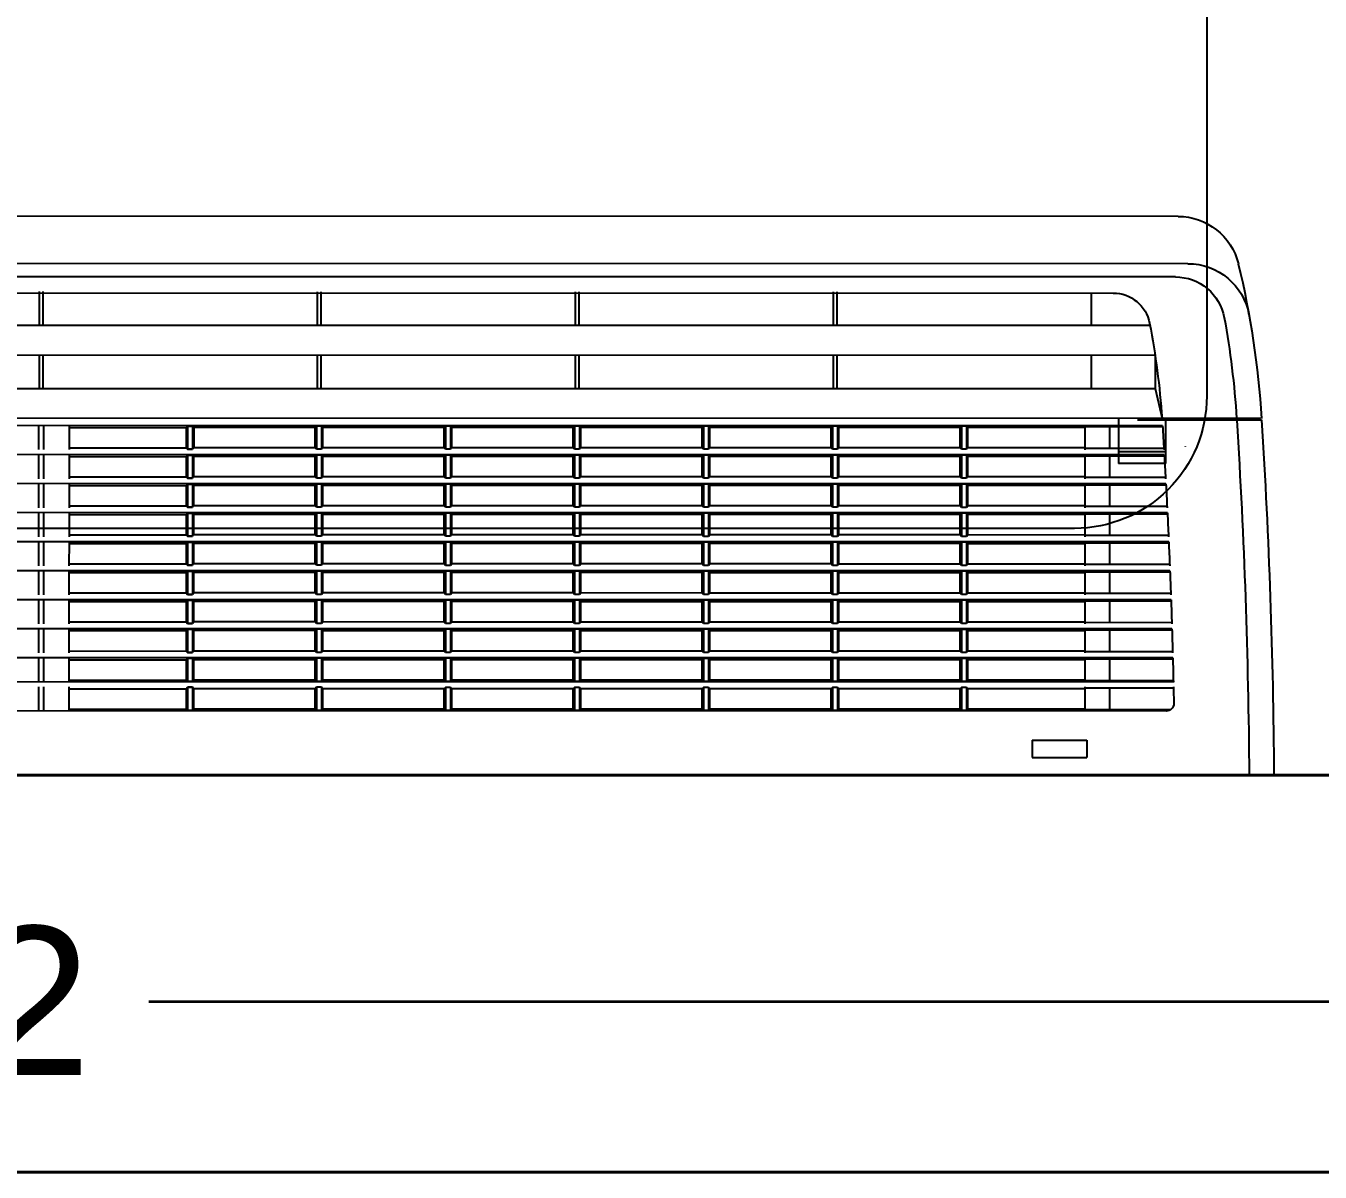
# Model space of a CAD drawing. Header units: inches. Extents: x 3955 to 4125, y 4886 to 4983.
# Drawn here: x 4032.4597 to 4032.851, y 4934.6338 to 4934.9802 of the extents above; entities that cross this region are included whole.
import ezdxf

# ---------------------------------------------------------------- set-up
doc = ezdxf.new("R2010")
doc.units = ezdxf.units.IN
doc.header["$MEASUREMENT"] = 0
doc.layers.get('0').update_dxf_attribs({"lineweight": 35})
doc.layers.get('Defpoints').update_dxf_attribs({"lineweight": 25})
doc.layers.add('DIM', color=6, linetype='Continuous', lineweight=20)
doc.layers.add('walls', color=7, linetype='Continuous', lineweight=40)
doc.layers.add('MEQUIP', color=2, linetype='Continuous')
doc.layers.add('N Wiring', color=255, linetype='Continuous')
doc.styles.get("Standard").update_dxf_attribs({"font": 'arial.ttf'})
doc.dimstyles.get("Standard").update_dxf_attribs({"dimtxt": 0.18, "dimasz": 0.18, "dimexe": 0.18, "dimexo": 0.0625, "dimgap": 0.09, "dimtad": 0, "dimtih": 1, "dimtoh": 1, "dimdec": 4, "dimzin": 0, "dimdsep": 46, "dimtxsty": 'Standard', "dimcen": 0.09, "dimadec": 0, "dimazin": 0, "dimtfac": 1, "dimtdec": 4, "dimtofl": 0, "dimtmove": 0, "dimatfit": 3, "dimfxl": 1, "dimtolj": 1, "dimtzin": 0, "dimarcsym": 0})

# ---------------------------------------------------------------- blocks, each defined once
blk = doc.blocks.new('A$C670270E0')
at = {"layer": 'MEQUIP', "color": 1, "linetype": 'Continuous'}
for p, q in [((38.7, 225.21), (1081.3, 225.21)), ((34.71, 206.13), (1085.29, 206.13)), ((39.73, 200.8), (1080.27, 200.8)), ((1054.83, 194.29), (64.88, 194.29)), ((73.75, 194.29), (73.75, 181.29)), ((176.25, 194.79), (176.25, 181.29)), ((177.75, 194.79), (177.75, 181.29)), ((280.25, 194.79), (280.25, 181.29)), ((281.75, 194.79), (281.75, 181.29)), ((384.25, 194.79), (384.25, 181.29)), ((385.75, 194.79), (385.75, 181.29)), ((496.25, 194.79), (496.25, 181.29)), ((497.75, 194.79), (497.75, 181.29)), ((1070.01, 181.29), (49.99, 181.29)), ((47.95, 169.29), (47.95, 155.79)), ((1072.05, 169.29), (47.95, 169.29)), ((73.75, 169.29), (73.75, 155.79)), ((176.25, 169.29), (176.25, 155.79)), ((177.75, 169.29), (177.75, 155.79)), ((280.25, 169.29), (280.25, 155.79)), ((281.75, 169.29), (281.75, 155.79)), ((384.25, 169.29), (384.25, 155.79)), ((385.75, 169.29), (385.75, 155.79)), ((496.25, 169.29), (496.25, 155.79)), ((497.75, 169.29), (497.75, 155.79)), ((47.95, 155.79), (45.14, 143.79)), ((1072.05, 155.79), (47.95, 155.79)), ((4.99, 143.07), (55, 143.07)), ((5.49, 143.79), (1114.92, 143.79)), ((43.75, 143.79), (43.75, 125.53)), ((62.75, 143.79), (62.75, 125.53)), ((44.89, 140.31), (76.25, 140.31)), ((44.93, 140.82), (1075.07, 140.82)), ((66.25, 140.31), (66.25, 131.64)), ((76.25, 140.82), (76.25, 131.12)), ((76.25, 140.07), (123.5, 140.07)), ((123.5, 140.07), (124, 140.64)), ((123.5, 140.07), (123.5, 131.87)), ((124, 140.64), (126, 140.64)), ((124, 140.64), (124, 131.31)), ((126, 140.64), (126, 131.31)), ((126, 140.64), (126.5, 140.07)), ((126.5, 140.07), (175.5, 140.07)), ((126.5, 131.87), (126.5, 140.07)), ((175.5, 140.07), (176, 140.64)), ((175.5, 140.07), (175.5, 131.87)), ((176, 140.64), (178, 140.64)), ((176, 140.64), (176, 131.31)), ((178, 140.64), (178, 131.31)), ((178, 140.64), (178.5, 140.07)), ((178.5, 140.07), (227.5, 140.07)), ((178.5, 131.87), (178.5, 140.07)), ((227.5, 140.07), (228, 140.64)), ((227.5, 140.07), (227.5, 131.87)), ((228, 140.64), (230, 140.64)), ((228, 140.64), (228, 131.31)), ((230, 140.64), (230, 131.31)), ((230, 140.64), (230.5, 140.07)), ((230.5, 140.07), (279.5, 140.07)), ((230.5, 131.87), (230.5, 140.07)), ((279.5, 140.07), (280, 140.64)), ((279.5, 140.07), (279.5, 131.87)), ((280, 140.64), (282, 140.64)), ((280, 140.64), (280, 131.31)), ((282, 140.64), (282, 131.31)), ((282, 140.64), (282.5, 140.07)), ((282.5, 140.07), (331.5, 140.07)), ((282.5, 131.87), (282.5, 140.07)), ((331.5, 140.07), (332, 140.64)), ((331.5, 140.07), (331.5, 131.87)), ((332, 140.64), (334, 140.64)), ((332, 140.64), (332, 131.31)), ((334, 140.64), (334, 131.31)), ((334, 140.64), (334.5, 140.07)), ((334.5, 140.07), (383.5, 140.07)), ((334.5, 131.87), (334.5, 140.07)), ((383.5, 140.07), (384, 140.64)), ((383.5, 140.07), (383.5, 131.87)), ((384, 140.64), (386, 140.64)), ((384, 140.64), (384, 131.31)), ((386, 140.64), (386, 131.31)), ((386, 140.64), (386.5, 140.07)), ((386.5, 140.07), (435.5, 140.07)), ((386.5, 131.87), (386.5, 140.07)), ((435.5, 140.07), (436, 140.64)), ((435.5, 140.07), (435.5, 131.87)), ((438, 140.64), (436, 140.64)), ((436, 140.64), (438, 140.64)), ((436, 140.64), (436, 131.31)), ((438, 140.64), (438, 131.31)), ((438.5, 140.07), (438, 140.64)), ((438.5, 140.07), (438.5, 131.87)), ((485.75, 140.07), (438.5, 140.07)), ((485.75, 140.82), (485.75, 131.12)), ((496, 140.82), (496, 131.12)), ((498, 140.82), (498, 131.12)), ((44.37, 131.64), (76.25, 131.64)), ((76.25, 131.87), (123.5, 131.87)), ((123.5, 131.87), (124, 131.31)), ((124, 131.31), (126, 131.31)), ((126, 131.31), (126.5, 131.87)), ((126.5, 131.87), (175.5, 131.87)), ((175.5, 131.87), (176, 131.31)), ((176, 131.31), (178, 131.31)), ((178, 131.31), (178.5, 131.87)), ((178.5, 131.87), (227.5, 131.87)), ((227.5, 131.87), (228, 131.31)), ((228, 131.31), (230, 131.31)), ((230, 131.31), (230.5, 131.87)), ((230.5, 131.87), (279.5, 131.87)), ((279.5, 131.87), (280, 131.31)), ((280, 131.31), (282, 131.31)), ((282, 131.31), (282.5, 131.87)), ((282.5, 131.87), (331.5, 131.87)), ((331.5, 131.87), (332, 131.31)), ((332, 131.31), (334, 131.31)), ((334, 131.31), (334.5, 131.87)), ((334.5, 131.87), (383.5, 131.87)), ((383.5, 131.87), (384, 131.31)), ((384, 131.31), (386, 131.31)), ((386, 131.31), (386.5, 131.87)), ((386.5, 131.87), (435.5, 131.87)), ((435.5, 131.87), (436, 131.31)), ((438, 131.31), (436, 131.31)), ((436, 131.31), (438, 131.31)), ((438.5, 131.87), (438, 131.31)), ((485.75, 131.87), (438.5, 131.87)), ((43.75, 130.31), (62.75, 130.31)), ((43.75, 125.53), (62.75, 125.53)), ((44.19, 128.61), (76.25, 128.61)), ((44.22, 129.12), (1075.78, 129.12)), ((66.25, 128.61), (66.25, 119.94)), ((76.25, 129.12), (76.25, 119.42)), ((76.25, 128.37), (123.5, 128.37)), ((123.5, 128.37), (124, 128.94)), ((123.5, 128.37), (123.5, 120.17)), ((124, 128.94), (126, 128.94)), ((124, 128.94), (124, 119.61)), ((126, 128.94), (126, 119.61)), ((126, 128.94), (126.5, 128.37)), ((126.5, 128.37), (175.5, 128.37)), ((126.5, 120.17), (126.5, 128.37)), ((175.5, 128.37), (176, 128.94)), ((175.5, 128.37), (175.5, 120.17)), ((176, 128.94), (178, 128.94)), ((176, 128.94), (176, 119.61)), ((178, 128.94), (178, 119.61)), ((178, 128.94), (178.5, 128.37)), ((178.5, 128.37), (227.5, 128.37)), ((178.5, 120.17), (178.5, 128.37)), ((227.5, 128.37), (228, 128.94)), ((227.5, 128.37), (227.5, 120.17)), ((228, 128.94), (230, 128.94)), ((228, 128.94), (228, 119.61)), ((230, 128.94), (230, 119.61)), ((230, 128.94), (230.5, 128.37)), ((230.5, 128.37), (279.5, 128.37)), ((230.5, 120.17), (230.5, 128.37)), ((279.5, 128.37), (280, 128.94)), ((279.5, 128.37), (279.5, 120.17)), ((280, 128.94), (282, 128.94)), ((280, 128.94), (280, 119.61)), ((282, 128.94), (282, 119.61)), ((282, 128.94), (282.5, 128.37)), ((282.5, 128.37), (331.5, 128.37)), ((282.5, 120.17), (282.5, 128.37)), ((331.5, 128.37), (332, 128.94)), ((331.5, 128.37), (331.5, 120.17)), ((332, 128.94), (334, 128.94)), ((332, 128.94), (332, 119.61)), ((334, 128.94), (334, 119.61)), ((334, 128.94), (334.5, 128.37)), ((334.5, 128.37), (383.5, 128.37)), ((334.5, 120.17), (334.5, 128.37)), ((383.5, 128.37), (384, 128.94)), ((383.5, 128.37), (383.5, 120.17)), ((384, 128.94), (386, 128.94)), ((384, 128.94), (384, 119.61)), ((386, 128.94), (386, 119.61)), ((386, 128.94), (386.5, 128.37)), ((386.5, 128.37), (435.5, 128.37)), ((386.5, 120.17), (386.5, 128.37)), ((435.5, 128.37), (436, 128.94)), ((435.5, 128.37), (435.5, 120.17)), ((438, 128.94), (436, 128.94)), ((436, 128.94), (438, 128.94)), ((436, 128.94), (436, 119.61)), ((438, 128.94), (438, 119.61)), ((438.5, 128.37), (438, 128.94)), ((438.5, 128.37), (438.5, 120.17)), ((485.75, 128.37), (438.5, 128.37)), ((485.75, 129.12), (485.75, 119.42)), ((496, 129.12), (496, 119.42)), ((498, 129.12), (498, 119.42)), ((76.25, 120.17), (123.5, 120.17)), ((123.5, 120.17), (124, 119.61)), ((126, 119.61), (126.5, 120.17)), ((126.5, 120.17), (175.5, 120.17)), ((175.5, 120.17), (176, 119.61)), ((178, 119.61), (178.5, 120.17)), ((178.5, 120.17), (227.5, 120.17)), ((227.5, 120.17), (228, 119.61)), ((230, 119.61), (230.5, 120.17)), ((230.5, 120.17), (279.5, 120.17)), ((279.5, 120.17), (280, 119.61)), ((282, 119.61), (282.5, 120.17)), ((282.5, 120.17), (331.5, 120.17)), ((331.5, 120.17), (332, 119.61)), ((334, 119.61), (334.5, 120.17)), ((334.5, 120.17), (383.5, 120.17)), ((383.5, 120.17), (384, 119.61)), ((386, 119.61), (386.5, 120.17)), ((386.5, 120.17), (435.5, 120.17)), ((435.5, 120.17), (436, 119.61)), ((438.5, 120.17), (438, 119.61)), ((485.75, 120.17), (438.5, 120.17)), ((43.54, 116.91), (76.25, 116.91)), ((43.57, 117.42), (1076.43, 117.42)), ((43.71, 119.94), (76.25, 119.94)), ((66.25, 116.91), (66.25, 108.24)), ((76.25, 117.42), (76.25, 107.72)), ((76.25, 116.67), (123.5, 116.67)), ((123.5, 116.67), (124, 117.24)), ((123.5, 116.67), (123.5, 108.47)), ((124, 119.61), (126, 119.61)), ((124, 117.24), (126, 117.24)), ((124, 117.24), (124, 107.91)), ((126, 117.24), (126, 107.91)), ((126, 117.24), (126.5, 116.67)), ((126.5, 116.67), (175.5, 116.67)), ((126.5, 108.47), (126.5, 116.67)), ((175.5, 116.67), (176, 117.24)), ((175.5, 116.67), (175.5, 108.47)), ((176, 119.61), (178, 119.61)), ((176, 117.24), (178, 117.24)), ((176, 117.24), (176, 107.91)), ((178, 117.24), (178, 107.91)), ((178, 117.24), (178.5, 116.67)), ((178.5, 116.67), (227.5, 116.67)), ((178.5, 108.47), (178.5, 116.67)), ((227.5, 116.67), (228, 117.24)), ((227.5, 116.67), (227.5, 108.47)), ((228, 119.61), (230, 119.61)), ((228, 117.24), (230, 117.24)), ((228, 117.24), (228, 107.91)), ((230, 117.24), (230, 107.91)), ((230, 117.24), (230.5, 116.67)), ((230.5, 116.67), (279.5, 116.67)), ((230.5, 108.47), (230.5, 116.67)), ((279.5, 116.67), (280, 117.24)), ((279.5, 116.67), (279.5, 108.47)), ((280, 119.61), (282, 119.61)), ((280, 117.24), (282, 117.24)), ((280, 117.24), (280, 107.91)), ((282, 117.24), (282, 107.91)), ((282, 117.24), (282.5, 116.67)), ((282.5, 116.67), (331.5, 116.67)), ((282.5, 108.47), (282.5, 116.67)), ((331.5, 116.67), (332, 117.24)), ((331.5, 116.67), (331.5, 108.47)), ((332, 119.61), (334, 119.61)), ((332, 117.24), (334, 117.24)), ((332, 117.24), (332, 107.91)), ((334, 117.24), (334, 107.91)), ((334, 117.24), (334.5, 116.67)), ((334.5, 116.67), (383.5, 116.67)), ((334.5, 108.47), (334.5, 116.67)), ((383.5, 116.67), (384, 117.24)), ((383.5, 116.67), (383.5, 108.47)), ((384, 119.61), (386, 119.61)), ((384, 117.24), (386, 117.24)), ((384, 117.24), (384, 107.91)), ((386, 117.24), (386, 107.91)), ((386, 117.24), (386.5, 116.67)), ((386.5, 116.67), (435.5, 116.67)), ((386.5, 108.47), (386.5, 116.67)), ((435.5, 116.67), (436, 117.24)), ((435.5, 116.67), (435.5, 108.47)), ((438, 119.61), (436, 119.61)), ((436, 119.61), (438, 119.61)), ((438, 117.24), (436, 117.24)), ((436, 117.24), (438, 117.24)), ((436, 117.24), (436, 107.91)), ((438, 117.24), (438, 107.91)), ((438.5, 116.67), (438, 117.24)), ((438.5, 116.67), (438.5, 108.47)), ((485.75, 116.67), (438.5, 116.67)), ((485.75, 117.42), (485.75, 107.72)), ((496, 117.42), (496, 107.72)), ((498, 117.42), (498, 107.72)), ((42.95, 105.21), (76.25, 105.21)), ((42.97, 105.72), (1077.03, 105.72)), ((43.1, 108.24), (76.25, 108.24)), ((66.25, 105.21), (66.25, 96.54)), ((76.25, 108.47), (123.5, 108.47)), ((76.25, 105.72), (76.25, 96.02)), ((76.25, 104.97), (123.5, 104.97)), ((123.5, 108.47), (124, 107.91)), ((123.5, 104.97), (124, 105.54)), ((123.5, 104.97), (123.5, 96.77)), ((124, 107.91), (126, 107.91)), ((124, 105.54), (126, 105.54)), ((124, 105.54), (124, 96.21)), ((126, 107.91), (126.5, 108.47)), ((126, 105.54), (126, 96.21)), ((126, 105.54), (126.5, 104.97)), ((126.5, 108.47), (175.5, 108.47)), ((126.5, 104.97), (175.5, 104.97)), ((126.5, 96.77), (126.5, 104.97)), ((175.5, 108.47), (176, 107.91)), ((175.5, 104.97), (176, 105.54)), ((175.5, 104.97), (175.5, 96.77)), ((176, 107.91), (178, 107.91)), ((176, 105.54), (178, 105.54)), ((176, 105.54), (176, 96.21)), ((178, 107.91), (178.5, 108.47)), ((178, 105.54), (178, 96.21)), ((178, 105.54), (178.5, 104.97)), ((178.5, 108.47), (227.5, 108.47)), ((178.5, 104.97), (227.5, 104.97)), ((178.5, 96.77), (178.5, 104.97)), ((227.5, 108.47), (228, 107.91)), ((227.5, 104.97), (228, 105.54)), ((227.5, 104.97), (227.5, 96.77)), ((228, 107.91), (230, 107.91)), ((228, 105.54), (230, 105.54)), ((228, 105.54), (228, 96.21)), ((230, 107.91), (230.5, 108.47)), ((230, 105.54), (230, 96.21)), ((230, 105.54), (230.5, 104.97)), ((230.5, 108.47), (279.5, 108.47)), ((230.5, 104.97), (279.5, 104.97)), ((230.5, 96.77), (230.5, 104.97)), ((279.5, 108.47), (280, 107.91)), ((279.5, 104.97), (280, 105.54)), ((279.5, 104.97), (279.5, 96.77)), ((280, 107.91), (282, 107.91)), ((280, 105.54), (282, 105.54)), ((280, 105.54), (280, 96.21)), ((282, 107.91), (282.5, 108.47)), ((282, 105.54), (282, 96.21)), ((282, 105.54), (282.5, 104.97)), ((282.5, 108.47), (331.5, 108.47)), ((282.5, 104.97), (331.5, 104.97)), ((282.5, 96.77), (282.5, 104.97)), ((331.5, 108.47), (332, 107.91)), ((331.5, 104.97), (332, 105.54)), ((331.5, 104.97), (331.5, 96.77)), ((332, 107.91), (334, 107.91)), ((332, 105.54), (334, 105.54)), ((332, 105.54), (332, 96.21)), ((334, 107.91), (334.5, 108.47)), ((334, 105.54), (334, 96.21)), ((334, 105.54), (334.5, 104.97)), ((334.5, 108.47), (383.5, 108.47)), ((334.5, 104.97), (383.5, 104.97)), ((334.5, 96.77), (334.5, 104.97)), ((383.5, 108.47), (384, 107.91)), ((383.5, 104.97), (384, 105.54)), ((383.5, 104.97), (383.5, 96.77)), ((384, 107.91), (386, 107.91)), ((384, 105.54), (386, 105.54)), ((384, 105.54), (384, 96.21)), ((386, 107.91), (386.5, 108.47)), ((386, 105.54), (386, 96.21)), ((386, 105.54), (386.5, 104.97)), ((386.5, 108.47), (435.5, 108.47)), ((386.5, 104.97), (435.5, 104.97)), ((386.5, 96.77), (386.5, 104.97)), ((435.5, 108.47), (436, 107.91)), ((435.5, 104.97), (436, 105.54)), ((435.5, 104.97), (435.5, 96.77)), ((438, 107.91), (436, 107.91)), ((436, 107.91), (438, 107.91)), ((438, 105.54), (436, 105.54)), ((436, 105.54), (438, 105.54)), ((436, 105.54), (436, 96.21)), ((438.5, 108.47), (438, 107.91)), ((438, 105.54), (438, 96.21)), ((438.5, 104.97), (438, 105.54)), ((485.75, 108.47), (438.5, 108.47)), ((438.5, 104.97), (438.5, 96.77)), ((485.75, 104.97), (438.5, 104.97)), ((485.75, 105.72), (485.75, 96.02)), ((496, 105.72), (496, 96.02)), ((498, 105.72), (498, 96.02)), ((42.43, 94.02), (1077.57, 94.02)), ((42.54, 96.54), (76.25, 96.54)), ((76.25, 96.77), (123.5, 96.77)), ((76.25, 94.02), (76.25, 84.32)), ((123.5, 96.77), (124, 96.21)), ((124, 96.21), (126, 96.21)), ((126, 96.21), (126.5, 96.77)), ((126.5, 96.77), (175.5, 96.77)), ((175.5, 96.77), (176, 96.21)), ((176, 96.21), (178, 96.21)), ((178, 96.21), (178.5, 96.77)), ((178.5, 96.77), (227.5, 96.77)), ((227.5, 96.77), (228, 96.21)), ((228, 96.21), (230, 96.21)), ((230, 96.21), (230.5, 96.77)), ((230.5, 96.77), (279.5, 96.77)), ((279.5, 96.77), (280, 96.21)), ((280, 96.21), (282, 96.21)), ((282, 96.21), (282.5, 96.77)), ((282.5, 96.77), (331.5, 96.77)), ((331.5, 96.77), (332, 96.21)), ((332, 96.21), (334, 96.21)), ((334, 96.21), (334.5, 96.77)), ((334.5, 96.77), (383.5, 96.77)), ((383.5, 96.77), (384, 96.21)), ((384, 96.21), (386, 96.21)), ((386, 96.21), (386.5, 96.77)), ((386.5, 96.77), (435.5, 96.77)), ((435.5, 96.77), (436, 96.21)), ((438, 96.21), (436, 96.21)), ((436, 96.21), (438, 96.21)), ((438.5, 96.77), (438, 96.21)), ((485.75, 96.77), (438.5, 96.77)), ((485.75, 94.02), (485.75, 84.32)), ((496, 94.02), (496, 84.32)), ((498, 94.02), (498, 84.32)), ((42.41, 93.51), (76.25, 93.51)), ((66.25, 93.51), (66.25, 84.84)), ((76.25, 93.27), (123.5, 93.27)), ((123.5, 93.27), (124, 93.84)), ((123.5, 93.27), (123.5, 85.07)), ((124, 93.84), (126, 93.84)), ((124, 93.84), (124, 84.51)), ((126, 93.84), (126, 84.51)), ((126, 93.84), (126.5, 93.27)), ((126.5, 93.27), (175.5, 93.27)), ((126.5, 85.07), (126.5, 93.27)), ((175.5, 93.27), (176, 93.84)), ((175.5, 93.27), (175.5, 85.07)), ((176, 93.84), (178, 93.84)), ((176, 93.84), (176, 84.51)), ((178, 93.84), (178, 84.51)), ((178, 93.84), (178.5, 93.27)), ((178.5, 93.27), (227.5, 93.27)), ((178.5, 85.07), (178.5, 93.27)), ((227.5, 93.27), (228, 93.84)), ((227.5, 93.27), (227.5, 85.07)), ((228, 93.84), (230, 93.84)), ((228, 93.84), (228, 84.51)), ((230, 93.84), (230, 84.51)), ((230, 93.84), (230.5, 93.27)), ((230.5, 93.27), (279.5, 93.27)), ((230.5, 85.07), (230.5, 93.27)), ((279.5, 93.27), (280, 93.84)), ((279.5, 93.27), (279.5, 85.07)), ((280, 93.84), (282, 93.84)), ((280, 93.84), (280, 84.51)), ((282, 93.84), (282, 84.51)), ((282, 93.84), (282.5, 93.27)), ((282.5, 93.27), (331.5, 93.27)), ((282.5, 85.07), (282.5, 93.27)), ((331.5, 93.27), (332, 93.84)), ((331.5, 93.27), (331.5, 85.07)), ((332, 93.84), (334, 93.84)), ((332, 93.84), (332, 84.51)), ((334, 93.84), (334, 84.51)), ((334, 93.84), (334.5, 93.27)), ((334.5, 93.27), (383.5, 93.27)), ((334.5, 85.07), (334.5, 93.27)), ((383.5, 93.27), (384, 93.84)), ((383.5, 93.27), (383.5, 85.07)), ((384, 93.84), (386, 93.84)), ((384, 93.84), (384, 84.51)), ((386, 93.84), (386, 84.51)), ((386, 93.84), (386.5, 93.27)), ((386.5, 93.27), (435.5, 93.27)), ((386.5, 85.07), (386.5, 93.27)), ((435.5, 93.27), (436, 93.84)), ((435.5, 93.27), (435.5, 85.07)), ((438, 93.84), (436, 93.84)), ((436, 93.84), (438, 93.84)), ((436, 93.84), (436, 84.51)), ((438, 93.84), (438, 84.51)), ((438.5, 93.27), (438, 93.84)), ((438.5, 93.27), (438.5, 85.07)), ((485.75, 93.27), (438.5, 93.27)), ((42.04, 84.84), (76.25, 84.84)), ((76.25, 85.07), (123.5, 85.07)), ((123.5, 85.07), (124, 84.51)), ((124, 84.51), (126, 84.51)), ((126, 84.51), (126.5, 85.07)), ((126.5, 85.07), (175.5, 85.07)), ((175.5, 85.07), (176, 84.51)), ((176, 84.51), (178, 84.51)), ((178, 84.51), (178.5, 85.07)), ((178.5, 85.07), (227.5, 85.07)), ((227.5, 85.07), (228, 84.51)), ((228, 84.51), (230, 84.51)), ((230, 84.51), (230.5, 85.07)), ((230.5, 85.07), (279.5, 85.07)), ((279.5, 85.07), (280, 84.51)), ((280, 84.51), (282, 84.51)), ((282, 84.51), (282.5, 85.07)), ((282.5, 85.07), (331.5, 85.07)), ((331.5, 85.07), (332, 84.51)), ((332, 84.51), (334, 84.51)), ((334, 84.51), (334.5, 85.07)), ((334.5, 85.07), (383.5, 85.07)), ((383.5, 85.07), (384, 84.51)), ((384, 84.51), (386, 84.51)), ((386, 84.51), (386.5, 85.07)), ((386.5, 85.07), (435.5, 85.07)), ((435.5, 85.07), (436, 84.51)), ((438, 84.51), (436, 84.51)), ((436, 84.51), (438, 84.51)), ((438.5, 85.07), (438, 84.51)), ((485.75, 85.07), (438.5, 85.07)), ((41.92, 81.81), (76.25, 81.81)), ((41.94, 82.32), (1078.06, 82.32)), ((66.25, 81.81), (66.25, 73.14)), ((76.25, 82.32), (76.25, 72.62)), ((76.25, 81.57), (123.5, 81.57)), ((123.5, 81.57), (124, 82.14)), ((123.5, 81.57), (123.5, 73.37)), ((124, 82.14), (126, 82.14)), ((124, 82.14), (124, 72.81)), ((126, 82.14), (126, 72.81)), ((126, 82.14), (126.5, 81.57)), ((126.5, 81.57), (175.5, 81.57)), ((126.5, 73.37), (126.5, 81.57)), ((175.5, 81.57), (176, 82.14)), ((175.5, 81.57), (175.5, 73.37)), ((176, 82.14), (178, 82.14)), ((176, 82.14), (176, 72.81)), ((178, 82.14), (178, 72.81)), ((178, 82.14), (178.5, 81.57)), ((178.5, 81.57), (227.5, 81.57)), ((178.5, 73.37), (178.5, 81.57)), ((227.5, 81.57), (228, 82.14)), ((227.5, 81.57), (227.5, 73.37)), ((228, 82.14), (230, 82.14)), ((228, 82.14), (228, 72.81)), ((230, 82.14), (230, 72.81)), ((230, 82.14), (230.5, 81.57)), ((230.5, 81.57), (279.5, 81.57)), ((230.5, 73.37), (230.5, 81.57)), ((279.5, 81.57), (280, 82.14)), ((279.5, 81.57), (279.5, 73.37)), ((280, 82.14), (282, 82.14)), ((280, 82.14), (280, 72.81)), ((282, 82.14), (282, 72.81)), ((282, 82.14), (282.5, 81.57)), ((282.5, 81.57), (331.5, 81.57)), ((282.5, 73.37), (282.5, 81.57)), ((331.5, 81.57), (332, 82.14)), ((331.5, 81.57), (331.5, 73.37)), ((332, 82.14), (334, 82.14)), ((332, 82.14), (332, 72.81)), ((334, 82.14), (334, 72.81)), ((334, 82.14), (334.5, 81.57)), ((334.5, 81.57), (383.5, 81.57)), ((334.5, 73.37), (334.5, 81.57)), ((383.5, 81.57), (384, 82.14)), ((383.5, 81.57), (383.5, 73.37)), ((384, 82.14), (386, 82.14)), ((384, 82.14), (384, 72.81)), ((386, 82.14), (386, 72.81)), ((386, 82.14), (386.5, 81.57)), ((386.5, 81.57), (435.5, 81.57)), ((386.5, 73.37), (386.5, 81.57)), ((435.5, 81.57), (436, 82.14)), ((435.5, 81.57), (435.5, 73.37)), ((438, 82.14), (436, 82.14)), ((436, 82.14), (438, 82.14)), ((436, 82.14), (436, 72.81)), ((438, 82.14), (438, 72.81)), ((438.5, 81.57), (438, 82.14)), ((438.5, 81.57), (438.5, 73.37)), ((485.75, 81.57), (438.5, 81.57)), ((485.75, 82.32), (485.75, 72.62)), ((496, 82.32), (496, 72.62)), ((498, 82.32), (498, 72.62)), ((41.59, 73.14), (76.25, 73.14)), ((76.25, 73.37), (123.5, 73.37)), ((123.5, 73.37), (124, 72.81)), ((126, 72.81), (126.5, 73.37)), ((126.5, 73.37), (175.5, 73.37)), ((175.5, 73.37), (176, 72.81)), ((178, 72.81), (178.5, 73.37)), ((178.5, 73.37), (227.5, 73.37)), ((227.5, 73.37), (228, 72.81)), ((230, 72.81), (230.5, 73.37)), ((230.5, 73.37), (279.5, 73.37)), ((279.5, 73.37), (280, 72.81)), ((282, 72.81), (282.5, 73.37)), ((282.5, 73.37), (331.5, 73.37)), ((331.5, 73.37), (332, 72.81)), ((334, 72.81), (334.5, 73.37)), ((334.5, 73.37), (383.5, 73.37)), ((383.5, 73.37), (384, 72.81)), ((386, 72.81), (386.5, 73.37)), ((386.5, 73.37), (435.5, 73.37)), ((435.5, 73.37), (436, 72.81)), ((438.5, 73.37), (438, 72.81)), ((485.75, 73.37), (438.5, 73.37)), ((41.48, 70.11), (76.25, 70.11)), ((41.5, 70.62), (1078.5, 70.62)), ((66.25, 70.11), (66.25, 61.44)), ((76.25, 70.62), (76.25, 60.92)), ((76.25, 69.87), (123.5, 69.87)), ((123.5, 69.87), (124, 70.44)), ((123.5, 69.87), (123.5, 61.67)), ((124, 72.81), (126, 72.81)), ((124, 70.44), (126, 70.44)), ((124, 70.44), (124, 61.11)), ((126, 70.44), (126, 61.11)), ((126, 70.44), (126.5, 69.87)), ((126.5, 69.87), (175.5, 69.87)), ((126.5, 61.67), (126.5, 69.87)), ((175.5, 69.87), (176, 70.44)), ((175.5, 69.87), (175.5, 61.67)), ((176, 72.81), (178, 72.81)), ((176, 70.44), (178, 70.44)), ((176, 70.44), (176, 61.11)), ((178, 70.44), (178, 61.11)), ((178, 70.44), (178.5, 69.87)), ((178.5, 69.87), (227.5, 69.87)), ((178.5, 61.67), (178.5, 69.87)), ((227.5, 69.87), (228, 70.44)), ((227.5, 69.87), (227.5, 61.67)), ((228, 72.81), (230, 72.81)), ((228, 70.44), (230, 70.44)), ((228, 70.44), (228, 61.11)), ((230, 70.44), (230, 61.11)), ((230, 70.44), (230.5, 69.87)), ((230.5, 69.87), (279.5, 69.87)), ((230.5, 61.67), (230.5, 69.87)), ((279.5, 69.87), (280, 70.44)), ((279.5, 69.87), (279.5, 61.67)), ((280, 72.81), (282, 72.81)), ((280, 70.44), (282, 70.44)), ((280, 70.44), (280, 61.11)), ((282, 70.44), (282, 61.11)), ((282, 70.44), (282.5, 69.87)), ((282.5, 69.87), (331.5, 69.87)), ((282.5, 61.67), (282.5, 69.87)), ((331.5, 69.87), (332, 70.44)), ((331.5, 69.87), (331.5, 61.67)), ((332, 72.81), (334, 72.81)), ((332, 70.44), (334, 70.44)), ((332, 70.44), (332, 61.11)), ((334, 70.44), (334, 61.11)), ((334, 70.44), (334.5, 69.87)), ((334.5, 69.87), (383.5, 69.87)), ((334.5, 61.67), (334.5, 69.87)), ((383.5, 69.87), (384, 70.44)), ((383.5, 69.87), (383.5, 61.67)), ((384, 72.81), (386, 72.81)), ((384, 70.44), (386, 70.44)), ((384, 70.44), (384, 61.11)), ((386, 70.44), (386, 61.11)), ((386, 70.44), (386.5, 69.87)), ((386.5, 69.87), (435.5, 69.87)), ((386.5, 61.67), (386.5, 69.87)), ((435.5, 69.87), (436, 70.44)), ((435.5, 69.87), (435.5, 61.67)), ((438, 72.81), (436, 72.81)), ((436, 72.81), (438, 72.81)), ((438, 70.44), (436, 70.44)), ((436, 70.44), (438, 70.44)), ((436, 70.44), (436, 61.11)), ((438, 70.44), (438, 61.11)), ((438.5, 69.87), (438, 70.44)), ((438.5, 69.87), (438.5, 61.67)), ((485.75, 69.87), (438.5, 69.87)), ((485.75, 70.62), (485.75, 60.92)), ((496, 70.62), (496, 60.92)), ((498, 70.62), (498, 60.92)), ((41.1, 58.41), (76.25, 58.41)), ((41.12, 58.92), (1078.88, 58.92)), ((41.2, 61.44), (76.25, 61.44)), ((66.25, 58.41), (66.25, 49.74)), ((76.25, 61.67), (123.5, 61.67)), ((76.25, 58.92), (76.25, 49.22)), ((76.25, 58.17), (123.5, 58.17)), ((123.5, 61.67), (124, 61.11)), ((123.5, 58.17), (124, 58.74)), ((123.5, 58.17), (123.5, 49.97)), ((124, 61.11), (126, 61.11)), ((124, 58.74), (126, 58.74)), ((124, 58.74), (124, 49.41)), ((126, 61.11), (126.5, 61.67)), ((126, 58.74), (126, 49.41)), ((126, 58.74), (126.5, 58.17)), ((126.5, 61.67), (175.5, 61.67)), ((126.5, 58.17), (175.5, 58.17)), ((126.5, 49.97), (126.5, 58.17)), ((175.5, 61.67), (176, 61.11)), ((175.5, 58.17), (176, 58.74)), ((175.5, 58.17), (175.5, 49.97)), ((176, 61.11), (178, 61.11)), ((176, 58.74), (178, 58.74)), ((176, 58.74), (176, 49.41)), ((178, 61.11), (178.5, 61.67)), ((178, 58.74), (178, 49.41)), ((178, 58.74), (178.5, 58.17)), ((178.5, 61.67), (227.5, 61.67)), ((178.5, 58.17), (227.5, 58.17)), ((178.5, 49.97), (178.5, 58.17)), ((227.5, 61.67), (228, 61.11)), ((227.5, 58.17), (228, 58.74)), ((227.5, 58.17), (227.5, 49.97)), ((228, 61.11), (230, 61.11)), ((228, 58.74), (230, 58.74)), ((228, 58.74), (228, 49.41)), ((230, 61.11), (230.5, 61.67)), ((230, 58.74), (230, 49.41)), ((230, 58.74), (230.5, 58.17)), ((230.5, 61.67), (279.5, 61.67)), ((230.5, 58.17), (279.5, 58.17)), ((230.5, 49.97), (230.5, 58.17)), ((279.5, 61.67), (280, 61.11)), ((279.5, 58.17), (280, 58.74)), ((279.5, 58.17), (279.5, 49.97)), ((280, 61.11), (282, 61.11)), ((280, 58.74), (282, 58.74)), ((280, 58.74), (280, 49.41)), ((282, 61.11), (282.5, 61.67)), ((282, 58.74), (282, 49.41)), ((282, 58.74), (282.5, 58.17)), ((282.5, 61.67), (331.5, 61.67)), ((282.5, 58.17), (331.5, 58.17)), ((282.5, 49.97), (282.5, 58.17)), ((331.5, 61.67), (332, 61.11)), ((331.5, 58.17), (332, 58.74)), ((331.5, 58.17), (331.5, 49.97)), ((332, 61.11), (334, 61.11)), ((332, 58.74), (334, 58.74)), ((332, 58.74), (332, 49.41)), ((334, 61.11), (334.5, 61.67)), ((334, 58.74), (334, 49.41)), ((334, 58.74), (334.5, 58.17)), ((334.5, 61.67), (383.5, 61.67)), ((334.5, 58.17), (383.5, 58.17)), ((334.5, 49.97), (334.5, 58.17)), ((383.5, 61.67), (384, 61.11)), ((383.5, 58.17), (384, 58.74)), ((383.5, 58.17), (383.5, 49.97)), ((384, 61.11), (386, 61.11)), ((384, 58.74), (386, 58.74)), ((384, 58.74), (384, 49.41)), ((386, 61.11), (386.5, 61.67)), ((386, 58.74), (386, 49.41)), ((386, 58.74), (386.5, 58.17)), ((386.5, 61.67), (435.5, 61.67)), ((386.5, 58.17), (435.5, 58.17)), ((386.5, 49.97), (386.5, 58.17)), ((435.5, 61.67), (436, 61.11)), ((435.5, 58.17), (436, 58.74)), ((435.5, 58.17), (435.5, 49.97)), ((438, 61.11), (436, 61.11)), ((436, 61.11), (438, 61.11)), ((438, 58.74), (436, 58.74)), ((436, 58.74), (438, 58.74)), ((436, 58.74), (436, 49.41)), ((438.5, 61.67), (438, 61.11)), ((438, 58.74), (438, 49.41)), ((438.5, 58.17), (438, 58.74)), ((485.75, 61.67), (438.5, 61.67)), ((438.5, 58.17), (438.5, 49.97)), ((485.75, 58.17), (438.5, 58.17)), ((485.75, 58.92), (485.75, 49.22)), ((496, 58.92), (496, 49.22)), ((498, 58.92), (498, 49.22)), ((40.79, 47.22), (1079.21, 47.22)), ((40.85, 49.74), (76.25, 49.74)), ((76.25, 49.97), (123.5, 49.97)), ((76.25, 47.22), (76.25, 37.52)), ((123.5, 49.97), (124, 49.41)), ((123.5, 46.47), (124, 47.04)), ((124, 49.41), (126, 49.41)), ((124, 47.04), (126, 47.04)), ((124, 47.04), (124, 37.71)), ((126, 49.41), (126.5, 49.97)), ((126, 47.04), (126, 37.71)), ((126, 47.04), (126.5, 46.47)), ((126.5, 49.97), (175.5, 49.97)), ((175.5, 49.97), (176, 49.41)), ((175.5, 46.47), (176, 47.04)), ((176, 49.41), (178, 49.41)), ((176, 47.04), (178, 47.04)), ((176, 47.04), (176, 37.71)), ((178, 49.41), (178.5, 49.97)), ((178, 47.04), (178, 37.71)), ((178, 47.04), (178.5, 46.47)), ((178.5, 49.97), (227.5, 49.97)), ((227.5, 49.97), (228, 49.41)), ((227.5, 46.47), (228, 47.04)), ((228, 49.41), (230, 49.41)), ((228, 47.04), (230, 47.04)), ((228, 47.04), (228, 37.71)), ((230, 49.41), (230.5, 49.97)), ((230, 47.04), (230, 37.71)), ((230, 47.04), (230.5, 46.47)), ((230.5, 49.97), (279.5, 49.97)), ((279.5, 49.97), (280, 49.41)), ((279.5, 46.47), (280, 47.04)), ((280, 49.41), (282, 49.41)), ((280, 47.04), (282, 47.04)), ((280, 47.04), (280, 37.71)), ((282, 49.41), (282.5, 49.97)), ((282, 47.04), (282, 37.71)), ((282, 47.04), (282.5, 46.47)), ((282.5, 49.97), (331.5, 49.97)), ((331.5, 49.97), (332, 49.41)), ((331.5, 46.47), (332, 47.04)), ((332, 49.41), (334, 49.41)), ((332, 47.04), (334, 47.04)), ((332, 47.04), (332, 37.71)), ((334, 49.41), (334.5, 49.97)), ((334, 47.04), (334, 37.71)), ((334, 47.04), (334.5, 46.47)), ((334.5, 49.97), (383.5, 49.97)), ((383.5, 49.97), (384, 49.41)), ((383.5, 46.47), (384, 47.04)), ((384, 49.41), (386, 49.41)), ((384, 47.04), (386, 47.04)), ((384, 47.04), (384, 37.71)), ((386, 49.41), (386.5, 49.97)), ((386, 47.04), (386, 37.71)), ((386, 47.04), (386.5, 46.47)), ((386.5, 49.97), (435.5, 49.97)), ((435.5, 49.97), (436, 49.41)), ((435.5, 46.47), (436, 47.04)), ((438, 49.41), (436, 49.41)), ((436, 49.41), (438, 49.41)), ((438, 47.04), (436, 47.04)), ((436, 47.04), (438, 47.04)), ((436, 47.04), (436, 37.71)), ((438.5, 49.97), (438, 49.41)), ((438, 47.04), (438, 37.71)), ((438.5, 46.47), (438, 47.04)), ((485.75, 49.97), (438.5, 49.97)), ((485.75, 47.22), (485.75, 37.52)), ((496, 47.22), (496, 37.52)), ((498, 47.22), (498, 37.52)), ((40.77, 46.71), (76.25, 46.71)), ((66.25, 46.71), (66.25, 38.04)), ((76.25, 46.47), (123.5, 46.47)), ((123.5, 46.47), (123.5, 38.27)), ((126.5, 46.47), (175.5, 46.47)), ((126.5, 38.27), (126.5, 46.47)), ((175.5, 46.47), (175.5, 38.27)), ((178.5, 46.47), (227.5, 46.47)), ((178.5, 38.27), (178.5, 46.47)), ((227.5, 46.47), (227.5, 38.27)), ((230.5, 46.47), (279.5, 46.47)), ((230.5, 38.27), (230.5, 46.47)), ((279.5, 46.47), (279.5, 38.27)), ((282.5, 46.47), (331.5, 46.47)), ((282.5, 38.27), (282.5, 46.47)), ((331.5, 46.47), (331.5, 38.27)), ((334.5, 46.47), (383.5, 46.47)), ((334.5, 38.27), (334.5, 46.47)), ((383.5, 46.47), (383.5, 38.27)), ((386.5, 46.47), (435.5, 46.47)), ((386.5, 38.27), (386.5, 46.47)), ((435.5, 46.47), (435.5, 38.27)), ((438.5, 46.47), (438.5, 38.27)), ((485.75, 46.47), (438.5, 46.47)), ((40.55, 37.52), (1079.45, 37.52)), ((40.57, 38.04), (76.25, 38.04)), ((76.25, 38.27), (123.5, 38.27)), ((123.5, 38.27), (124, 37.71)), ((124, 37.71), (126, 37.71)), ((126, 37.71), (126.5, 38.27)), ((126.5, 38.27), (175.5, 38.27)), ((175.5, 38.27), (176, 37.71)), ((176, 37.71), (178, 37.71)), ((178, 37.71), (178.5, 38.27)), ((178.5, 38.27), (227.5, 38.27)), ((227.5, 38.27), (228, 37.71)), ((228, 37.71), (230, 37.71)), ((230, 37.71), (230.5, 38.27)), ((230.5, 38.27), (279.5, 38.27)), ((279.5, 38.27), (280, 37.71)), ((280, 37.71), (282, 37.71)), ((282, 37.71), (282.5, 38.27)), ((282.5, 38.27), (331.5, 38.27)), ((331.5, 38.27), (332, 37.71)), ((332, 37.71), (334, 37.71)), ((334, 37.71), (334.5, 38.27)), ((334.5, 38.27), (383.5, 38.27)), ((383.5, 38.27), (384, 37.71)), ((384, 37.71), (386, 37.71)), ((386, 37.71), (386.5, 38.27)), ((386.5, 38.27), (435.5, 38.27)), ((435.5, 38.27), (436, 37.71)), ((438, 37.71), (436, 37.71)), ((436, 37.71), (438, 37.71)), ((438.5, 38.27), (438, 37.71)), ((485.75, 38.27), (438.5, 38.27)), ((40.5, 35.01), (76.25, 35.01)), ((66.25, 35.01), (66.25, 26.34)), ((76.25, 35.52), (76.25, 25.82)), ((76.25, 34.77), (123.5, 34.77)), ((123.5, 34.77), (124, 35.34)), ((123.5, 34.77), (123.5, 26.57)), ((124, 35.34), (126, 35.34)), ((124, 35.34), (124, 26.01)), ((126, 35.34), (126, 26.01)), ((126, 35.34), (126.5, 34.77)), ((126.5, 34.77), (175.5, 34.77)), ((126.5, 26.57), (126.5, 34.77)), ((175.5, 34.77), (176, 35.34)), ((175.5, 34.77), (175.5, 26.57)), ((176, 35.34), (178, 35.34)), ((176, 35.34), (176, 26.01)), ((178, 35.34), (178, 26.01)), ((178, 35.34), (178.5, 34.77)), ((178.5, 34.77), (227.5, 34.77)), ((178.5, 26.57), (178.5, 34.77)), ((227.5, 34.77), (228, 35.34)), ((227.5, 34.77), (227.5, 26.57)), ((228, 35.34), (230, 35.34)), ((228, 35.34), (228, 26.01)), ((230, 35.34), (230, 26.01)), ((230, 35.34), (230.5, 34.77)), ((230.5, 34.77), (279.5, 34.77)), ((230.5, 26.57), (230.5, 34.77)), ((279.5, 34.77), (280, 35.34)), ((279.5, 34.77), (279.5, 26.57)), ((280, 35.34), (282, 35.34)), ((280, 35.34), (280, 26.01)), ((282, 35.34), (282, 26.01)), ((282, 35.34), (282.5, 34.77)), ((282.5, 34.77), (331.5, 34.77)), ((282.5, 26.57), (282.5, 34.77)), ((331.5, 34.77), (332, 35.34)), ((331.5, 34.77), (331.5, 26.57)), ((332, 35.34), (334, 35.34)), ((332, 35.34), (332, 26.01)), ((334, 35.34), (334, 26.01)), ((334, 35.34), (334.5, 34.77)), ((334.5, 34.77), (383.5, 34.77)), ((334.5, 26.57), (334.5, 34.77)), ((383.5, 34.77), (384, 35.34)), ((383.5, 34.77), (383.5, 26.57)), ((384, 35.34), (386, 35.34)), ((384, 35.34), (384, 26.01)), ((386, 35.34), (386, 26.01)), ((386, 35.34), (386.5, 34.77)), ((386.5, 34.77), (435.5, 34.77)), ((386.5, 26.57), (386.5, 34.77)), ((435.5, 34.77), (436, 35.34)), ((435.5, 34.77), (435.5, 26.57)), ((438, 35.34), (436, 35.34)), ((436, 35.34), (438, 35.34)), ((436, 35.34), (436, 26.01)), ((438, 35.34), (438, 26.01)), ((438.5, 34.77), (438, 35.34)), ((438.5, 34.77), (438.5, 26.57)), ((485.75, 34.77), (438.5, 34.77)), ((485.75, 35.52), (485.75, 25.82)), ((496, 35.52), (496, 25.82)), ((498, 35.52), (498, 25.82)), ((41.7, 26.34), (76.25, 26.34)), ((76.25, 26.57), (123.5, 26.57)), ((123.5, 26.57), (124, 26.01)), ((126, 26.01), (126.5, 26.57)), ((126.5, 26.57), (175.5, 26.57)), ((175.5, 26.57), (176, 26.01)), ((178, 26.01), (178.5, 26.57)), ((178.5, 26.57), (227.5, 26.57)), ((227.5, 26.57), (228, 26.01)), ((230, 26.01), (230.5, 26.57)), ((230.5, 26.57), (279.5, 26.57)), ((279.5, 26.57), (280, 26.01)), ((282, 26.01), (282.5, 26.57)), ((282.5, 26.57), (331.5, 26.57)), ((331.5, 26.57), (332, 26.01)), ((334, 26.01), (334.5, 26.57)), ((334.5, 26.57), (383.5, 26.57)), ((383.5, 26.57), (384, 26.01)), ((386, 26.01), (386.5, 26.57)), ((386.5, 26.57), (435.5, 26.57)), ((435.5, 26.57), (436, 26.01)), ((438.5, 26.57), (438, 26.01)), ((485.75, 26.57), (438.5, 26.57)), ((43.38, 25.82), (1076.62, 25.82)), ((124, 26.01), (126, 26.01)), ((176, 26.01), (178, 26.01)), ((228, 26.01), (230, 26.01)), ((280, 26.01), (282, 26.01)), ((332, 26.01), (334, 26.01)), ((384, 26.01), (386, 26.01)), ((438, 26.01), (436, 26.01)), ((436, 26.01), (438, 26.01)), ((75.5, 14.07), (75.5, 7.07)), ((97.5, 14.07), (75.5, 14.07)), ((97.5, 14.07), (97.5, 7.07)), ((97.5, 7.07), (75.5, 7.07)), ((1120, 0.07), (0, 0.07))]:
    blk.add_line(p, q, dxfattribs=at)
for centre, radius, start, end in [((38.7, 200.21), 25, 90, 166.5304), ((370.03, 120.85), 365.7, 166.5304, 176.4028), ((34.71, 181.13), 25, 90, 169.8087), ((39.73, 180.8), 20, 90, 169.712), ((64.88, 179.29), 15, 90, 169.1582), ((370.03, 120.85), 355.7, 169.712, 176.3015), ((370.03, 120.85), 325.7, 169.1582, 175.9603), ((2599.93, -19.06), 2600, 176.42117, 179.57846), ((2599.93, -19.06), 2590, 176.41105, 179.57846), ((2599.93, -19.06), 2560, 176.4194, 176.63689), ((35.84, 132.29), 0.0896, 90, 180), ((2599.93, -19.06), 2560, 176.68173, 176.89917), ((2599.93, -19.06), 2560, 176.944, 177.16138), ((2599.93, -19.06), 2560, 177.2062, 177.42354), ((2599.93, -19.06), 2560, 177.46834, 177.68563), ((2599.93, -19.06), 2560, 177.73043, 177.94768), ((2599.93, -19.06), 2560, 177.99247, 178.20969), ((2599.93, -19.06), 2560, 178.25447, 178.47166), ((2599.93, -19.06), 2560, 178.51644, 178.7336), ((2599.93, -19.06), 2560, 178.77837, 178.9271), ((43.38, 28.82), 3, 178.9271, 270)]:
    blk.add_arc(centre, radius, start, end, dxfattribs=at)
blk = doc.blocks.new('A$C36682A9D')
at = {"layer": 'MEQUIP', "xscale": -1.07142856207855, "yscale": 1.07142856207855, "zscale": 1.07142856207855, "rotation": 179.9962023766481}
blk.add_blockref('A$C670270E0', (0, 0), dxfattribs=at)
blk = doc.blocks.new('*D335')
at = {"layer": 'Defpoints', "color": 0}
for p in [(3545.20427, 1337.09574, 0), (3546.42945, 1337.08295, 0), (3546.42945, 1337.03685)]:
    blk.add_point(p, dxfattribs=at)
at = {"layer": 'DIM', "color": 0, "lineweight": -2, "transparency": 16777216}
for p, q in [((3545.20427, 1337.08011), (3545.20427, 1336.99185)), ((3546.42945, 1337.06733), (3546.42945, 1336.99185)), ((3545.24927, 1337.03685), (3545.7033, 1337.03685)), ((3546.38445, 1337.03685), (3545.93042, 1337.03685))]:
    blk.add_line(p, q, dxfattribs=at)
at = {"layer": 'DIM', "color": 0, "transparency": 16777216}
for points in [[(3545.24927, 1337.04435), (3545.24927, 1337.02935), (3545.20427, 1337.03685)], [(3546.38445, 1337.04435), (3546.38445, 1337.02935), (3546.42945, 1337.03685)]]:
    blk.add_solid(points, dxfattribs=at)
at = {"layer": 'DIM', "color": 0, "transparency": 16777216, "insert": (3545.81686, 1337.03685), "char_height": 0.045, "attachment_point": 5}
blk.add_mtext('\\A1;1.2252', dxfattribs=at)
blk = doc.blocks.new('A$C606D7A20')
at = {"layer": 'N Wiring'}
blk.add_lwpolyline([(18.37119, -0.24124), (18.37119, -3.59653, -0.414214), (18.33119, -3.63653), (17.36515, -3.63653, 0.414214), (17.32515, -3.67653), (17.32515, -3.72074), (17.2455, -3.72074), (17.2455, -1.68265, 0.414214), (17.2055, -1.64265), (13.96869, -1.64265)], format="xyb", dxfattribs=at)
at = {"layer": 'walls', "ltscale": 2.5}
for p, q in [((20.39771, -3.71112), (13.97745, -3.71112)), ((19.67771, -3.71112), (17.17769, -3.71112)), ((20.39771, -3.83112), (16.89743, -3.83112))]:
    blk.add_line(p, q, dxfattribs=at)
at = {"layer": 'N Wiring', "xscale": 0.0007000000000000003, "yscale": 0.0007000000000000003, "zscale": 0.0007000000000000003, "rotation": 179.9962023766777}
blk.add_blockref('A$C36682A9D', (18.3915, -3.71112), dxfattribs=at)
at = {"layer": 'DIM'}
dim = blk.add_linear_dim(base=(18.55034, -3.77963, 0), p1=(17.32515, -3.72074), p2=(18.55034, -3.73352), dimstyle='Standard', dxfattribs=at)
dim.commit()
dim.dimension.update_dxf_attribs({"geometry": '*D335', "text_midpoint": (17.93775, -3.77963, 0), "insert": (-3527.87912, -1340.81648)})

msp = doc.modelspace()

# ---------------------------------------------------------------- block references
msp.add_blockref('A$C606D7A20', (4014.44558, 4938.46488))

doc.saveas('drawing.dxf')
